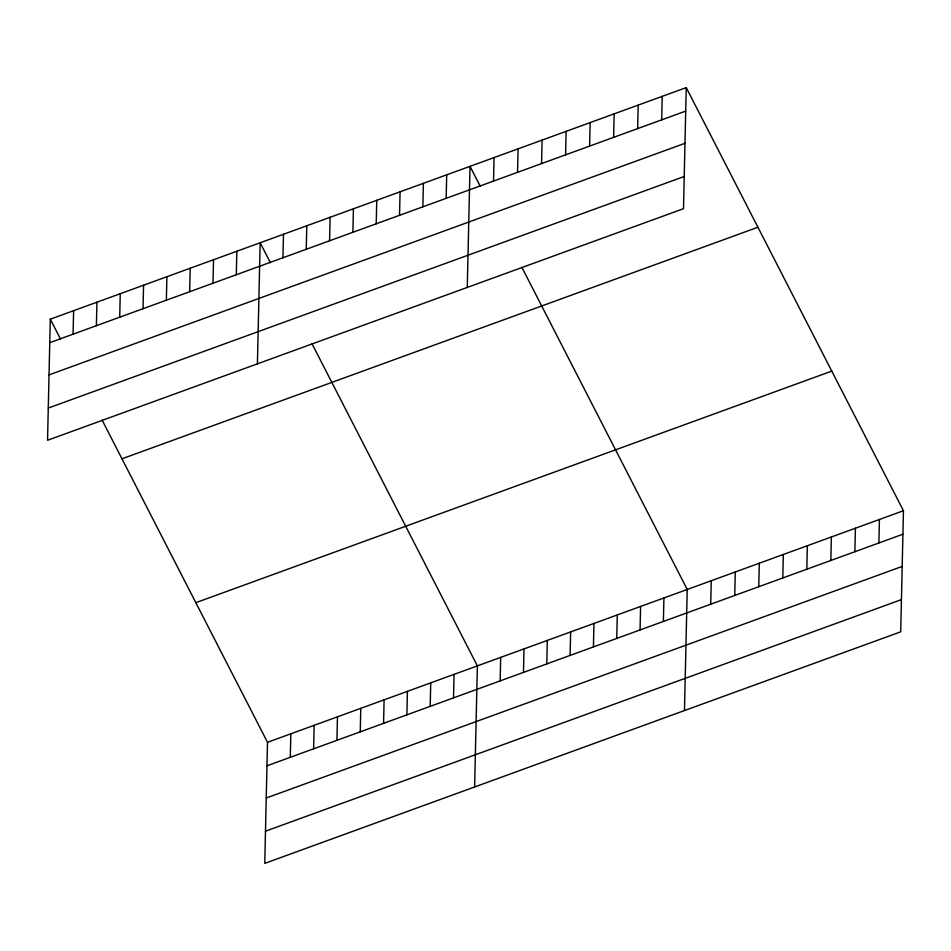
<?xml version="1.0" encoding="UTF-8"?>
<svg xmlns="http://www.w3.org/2000/svg" width="951" height="951" viewBox="0 0 951 951"><rect width="100%" height="100%" fill="white"/><g stroke="black" fill="none" stroke-linecap="round" stroke-linejoin="round"><path stroke-width="1.43" d="M50.296 319.179L47.55 440.265L683.496 208.697L686.242 87.611L50.296 319.179L60.543 339.127M73.084 334.181L73.619 310.692M96.396 325.694L96.931 302.192M119.719 317.194L120.254 293.704M143.03 308.706L143.565 285.217M166.354 300.219L166.889 276.729M189.677 291.731L190.2 268.23M212.988 283.232L213.523 259.742M236.312 274.744L236.835 251.254M257.412 363.853L260.158 242.767L270.393 262.714M102.137 420.164L267.504 742.303L264.758 863.389L900.704 631.821L903.45 510.735L686.242 87.611M282.946 257.769L283.481 234.267M290.293 757.305L290.828 733.815M306.258 249.269L306.793 225.779M313.616 748.817L314.151 725.328M329.581 240.781L330.116 217.292M336.927 740.33L337.462 716.828M352.892 232.294L353.427 208.792M360.251 731.83L360.786 708.34M376.216 223.794L376.751 200.304M383.562 723.342L384.097 699.853M399.527 215.306L400.062 191.817M406.885 714.855L407.42 691.365M422.85 206.819L423.385 183.329M430.197 706.367L430.732 682.866M446.174 198.331L446.697 174.829M453.52 697.868L454.055 674.378M467.274 287.428L470.02 166.342L480.255 186.289M474.62 786.976L477.366 665.89L311.999 343.739M493.51 181.082L494.045 157.593M500.155 680.892L500.69 657.391M517.534 172.333L518.069 148.843M523.478 672.393L524.001 648.903M541.559 163.584L542.094 140.094M546.789 663.905L547.324 640.415M565.583 154.847L566.118 131.345M570.113 655.417L570.636 631.928M589.608 146.097L590.143 122.596M593.424 646.93L593.959 623.428M613.633 137.348L614.168 113.847M616.747 638.43L617.282 614.94M637.657 128.599L638.192 105.109M640.059 629.942L640.594 606.453M661.682 119.85L662.217 96.36M663.382 621.455L663.917 597.953M684.482 710.552L687.228 589.465L521.861 267.326M710.718 604.218L711.253 580.716M734.743 595.469L735.278 571.967M758.767 586.719L759.302 563.218M782.792 577.97L783.327 554.481M806.817 569.221L807.351 545.731M830.841 560.472L831.376 536.982M854.866 551.723L855.401 528.233M878.89 542.973L879.425 519.484M49.761 342.669L685.707 111.101M49.036 374.884L684.97 143.304M48.275 408.062L684.221 176.494M121.978 458.81L757.923 227.241M195.835 602.672L831.768 371.104M267.504 742.303L903.45 510.735M266.981 765.793L902.915 534.224M266.244 798.008L902.19 566.427M265.495 831.186L901.429 599.617"/></g></svg>
